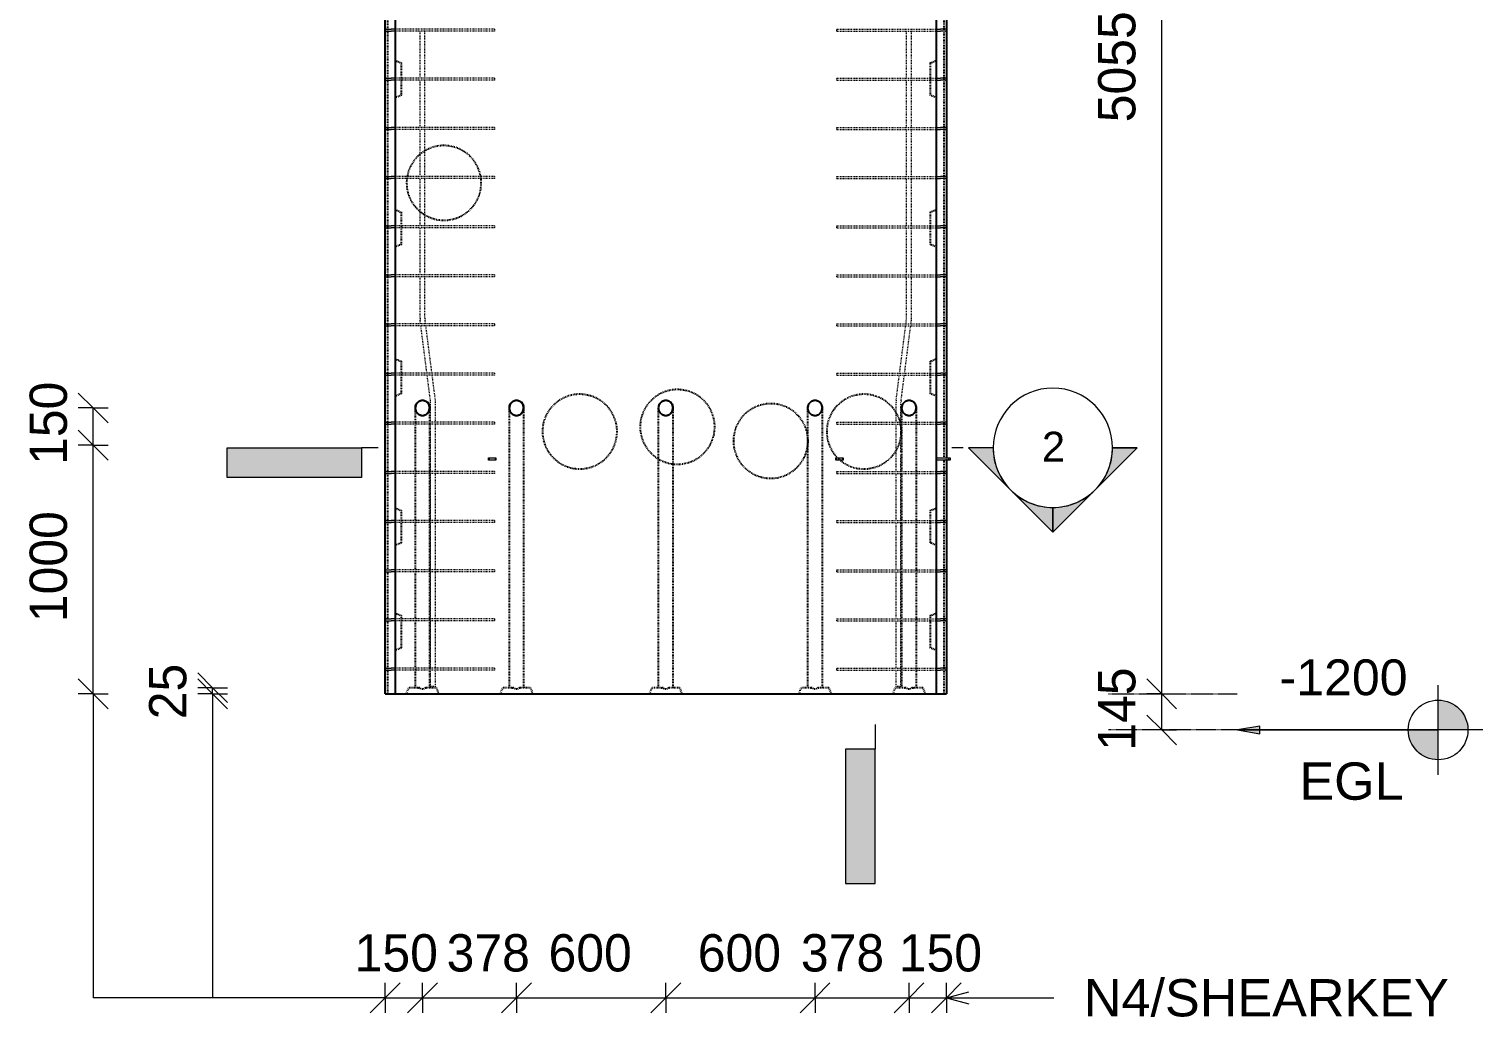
# Model space of a CAD drawing. Header units: millimetres. Extents: x 6587 to 23544, y -2694 to 13037.
# Drawn here: x 10907 to 16752, y -2694 to 1279 of the extents above; entities that cross this region are included whole.
import ezdxf

# ---------------------------------------------------------------- set-up
doc = ezdxf.new("R2010")
doc.units = ezdxf.units.MM
doc.linetypes.add('Dash', pattern=[6.36, 3.18, -3.18])
doc.linetypes.add('Overhead', pattern=[3.97, 2.38, -1.59])
for name, color, linetype, lineweight in [('A-ANNO-DIMS', 211, 'Continuous', 9), ('A-ANNO-DIMS-60', 211, 'Continuous', 9), ('A-DETL-MBND', 5, 'Continuous', 18), ('A-FLOR-OVHD', 1, 'Overhead', 18), ('A-GENM', 13, 'Continuous', 18), ('A-WALL', 113, 'Continuous', 25), ('A-WALL-HDLN', 110, 'Dash', 25), ('G-ANNO-DIMS', 111, 'Continuous', 9), ('G-ANNO-SYMB', 111, 'Continuous', 9), ('G-ANNO-TEXT', 231, 'Continuous', 9), ('S-RBAR', 171, 'Continuous', 18)]:
    doc.layers.add(name, color=color, linetype=linetype, lineweight=lineweight)
doc.styles.add('Arial', font='arial.ttf', dxfattribs={"height": 120})
doc.styles.add('Arial_1', font='arial.ttf', dxfattribs={"height": 150})
doc.styles.add('Arial_2', font='arial.ttf', dxfattribs={"height": 144})
doc.styles.add('Nirmala UI Semilight', font='NirmalaS.ttf', dxfattribs={"height": 150})
doc.dimstyles.new('Arrow_Filled_-_2_5_NI_UI', dxfattribs={"dimscale": 304.8, "dimtxt": 157.104592, "dimasz": 0.393701, "dimexe": 0.19685, "dimexo": 0.0625, "dimgap": 0.19685, "dimtad": 1, "dimdec": 4, "dimzin": 0, "dimdsep": 46, "dimtxsty": 'Nirmala UI Semilight', "dimblk1": 'OBLIQUE', "dimblk2": 'OBLIQUE', "dimsah": 1, "dimcen": 0.09, "dimazin": 0, "dimtfac": 1, "dimtdec": 4, "dimtix": 1, "dimtmove": 2, "dimatfit": 3, "dimfxl": 0.19685, "dimfxlon": 1, "dimtvp": 1, "dimtolj": 1, "dimtzin": 0, "dimarcsym": 2})
doc.dimstyles.new('Arrow_Filled_-_2_5_NI_UI_1', dxfattribs={"dimscale": 304.8, "dimtxt": 157.104592, "dimasz": 0.393701, "dimexe": 0.19685, "dimexo": 0.0625, "dimgap": 0.19685, "dimtad": 1, "dimdec": 4, "dimzin": 0, "dimdsep": 46, "dimtxsty": 'Nirmala UI Semilight', "dimblk1": 'OBLIQUE', "dimblk2": 'OBLIQUE', "dimsah": 1, "dimcen": 0.09, "dimazin": 0, "dimtfac": 1, "dimtdec": 4, "dimtix": 1, "dimtmove": 0, "dimatfit": 3, "dimfxl": 0.19685, "dimfxlon": 1, "dimtvp": 1, "dimtolj": 1, "dimtzin": 0, "dimarcsym": 2})

# ---------------------------------------------------------------- blocks, each defined once
blk = doc.blocks.new('RR spread anchor face based - RR-SA-2_5-200-1726821-Elevation Front')
at = {"layer": 'A-GENM'}
for p, q in [((14149.6, 6760), (14152.1, 6760)), ((14149.6, 6750), (14149.6, 6760)), ((14152.1, 6750), (14149.6, 6750)), ((14152.1, 6760), (14177.1, 6760)), ((14152.1, 6760), (14152.1, 6750)), ((14177.1, 6750), (14152.1, 6750)), ((14177.1, 6760), (14179.6, 6760)), ((14177.1, 6760), (14177.1, 6750)), ((14179.6, 6750), (14177.1, 6750)), ((14179.6, 6760), (14179.6, 6750))]:
    blk.add_line(p, q, dxfattribs=at)
blk = doc.blocks.new('RR spread anchor face based - RR-SA-3_0-200-1726827-Elevation Front')
at = {"layer": 'A-GENM'}
for p, q in [((14554.6, 6760), (14604.6, 6760)), ((14604.6, 6750), (14554.6, 6750)), ((14604.6, 6760), (14609.6, 6760)), ((14604.6, 6750), (14604.6, 6760)), ((14609.6, 6750), (14604.6, 6750)), ((14609.6, 6760), (14609.6, 6750))]:
    blk.add_line(p, q, dxfattribs=at)
blk = doc.blocks.new('Detail View - M_Section Tail - Filled Horizontal-14034-Elevation Front')
at = {"layer": 'G-ANNO-SYMB'}
blk.add_hatch(color=256, dxfattribs=at).paths.add_polyline_path([(12243.4, -525.2), (12243.4, -405.2), (11703.4, -405.2), (11703.4, -525.2)])
for p, q in [((11703.4, -525.2), (11703.4, -405.2)), ((11703.4, -405.2), (12243.4, -405.2)), ((12243.4, -405.2), (12243.4, -525.2)), ((12243.4, -525.2), (11703.4, -525.2))]:
    blk.add_line(p, q, dxfattribs=at)
blk = doc.blocks.new('Detail View - M_Section Head - Filled SHOP DWG-1002450-Elevation Front')
at = {"layer": 'G-ANNO-SYMB'}
h = blk.add_hatch(color=256, dxfattribs=at)
edge = h.paths.add_edge_path()
edge.add_line((14683.2, -405.2), (14782.6, -405.2))
edge.add_arc((15022.6, -405.2), 240, 180, 225)
edge.add_line((14852.9, -574.9), (14683.2, -405.2))
h = blk.add_hatch(color=256, dxfattribs=at)
edge = h.paths.add_edge_path()
edge.add_line((15362, -405.2), (15192.3, -574.9))
edge.add_arc((15022.6, -405.2), 240, 315, 360)
edge.add_line((15262.6, -405.2), (15362, -405.2))
h = blk.add_hatch(color=256, dxfattribs=at)
edge = h.paths.add_edge_path()
edge.add_line((15022.6, -744.6), (14852.9, -574.9))
edge.add_arc((15022.6, -405.2), 240, 225, 270)
edge.add_line((15022.6, -645.2), (15022.6, -744.6))
h = blk.add_hatch(color=256, dxfattribs=at)
edge = h.paths.add_edge_path()
edge.add_line((15022.6, -744.6), (15022.6, -645.2))
edge.add_arc((15022.6, -405.2), 240, 270, 315)
edge.add_line((15192.3, -574.9), (15022.6, -744.6))
for p, q in [((15022.6, -744.6), (14683.2, -405.2)), ((14782.6, -405.2), (14683.2, -405.2)), ((14683.2, -405.2), (14852.9, -574.9)), ((14782.6, -405.2), (14683.2, -405.2)), ((15022.6, -744.6), (15362, -405.2)), ((15192.3, -574.9), (15362, -405.2)), ((15262.6, -405.2), (15362, -405.2)), ((15362, -405.2), (15262.6, -405.2)), ((14852.9, -574.9), (15022.6, -744.6)), ((15022.6, -744.6), (15192.3, -574.9)), ((15022.6, -645.2), (15022.6, -744.6)), ((15022.6, -744.6), (15022.6, -645.2))]:
    blk.add_line(p, q, dxfattribs=at)
for start, end in [(360, 180), (180, 360), (180, 225), (315, 0), (225, 270), (270, 315)]:
    blk.add_arc((15022.6, -405.2), 240, start, end, dxfattribs=at)
blk = doc.blocks.new('DIMBLOCK1-Elevation Front')
at = {"layer": 'A-ANNO-DIMS-60'}
for p, q in [((12338.6, -2616.9), (12398.6, -2556.9)), ((12338.6, -2616.9), (12338.6, -2556.9)), ((12488.6, -2616.9), (12548.6, -2556.9)), ((12488.6, -2616.9), (12488.6, -2556.9)), ((12338.6, -2616.9), (12278.6, -2676.9)), ((12338.6, -2616.9), (12488.6, -2616.9)), ((12338.6, -2616.9), (12338.6, -2676.9)), ((12488.6, -2616.9), (12428.6, -2676.9)), ((12488.6, -2616.9), (12488.6, -2676.9))]:
    blk.add_line(p, q, dxfattribs=at)
at = {"layer": 'A-ANNO-DIMS-60', "color": 0, "insert": (12215.9, -2361.2), "char_height": 150, "width": 370.196, "attachment_point": 1, "line_spacing_factor": 1.142579, "style": 'Nirmala UI Semilight'}
blk.add_mtext('150', dxfattribs=at)
blk = doc.blocks.new('_Oblique')
at = {"color": 0, "linetype": 'ByBlock', "lineweight": -2}
blk.add_line((-0.5, -0.5), (0.5, 0.5), dxfattribs=at)
blk = doc.blocks.new('DIMBLOCK2-Elevation Front')
at = {"layer": 'A-ANNO-DIMS-60'}
for p, q in [((12488.6, -2616.9), (12548.6, -2556.9)), ((12488.6, -2616.9), (12488.6, -2556.9)), ((12866.6, -2616.9), (12926.6, -2556.9)), ((12866.6, -2616.9), (12866.6, -2556.9)), ((12488.6, -2616.9), (12428.6, -2676.9)), ((12488.6, -2616.9), (12866.6, -2616.9)), ((12488.6, -2616.9), (12488.6, -2676.9)), ((12866.6, -2616.9), (12806.6, -2676.9)), ((12866.6, -2616.9), (12866.6, -2676.9))]:
    blk.add_line(p, q, dxfattribs=at)
at = {"layer": 'A-ANNO-DIMS-60', "color": 0, "insert": (12585.5, -2361.2), "char_height": 150, "width": 404.473, "attachment_point": 1, "line_spacing_factor": 1.142579, "style": 'Nirmala UI Semilight'}
blk.add_mtext('378', dxfattribs=at)
blk = doc.blocks.new('DIMBLOCK3-Elevation Front')
at = {"layer": 'A-ANNO-DIMS-60'}
for p, q in [((12866.6, -2616.9), (12926.6, -2556.9)), ((12866.6, -2616.9), (12866.6, -2556.9)), ((13466.6, -2616.9), (13526.6, -2556.9)), ((13466.6, -2616.9), (13466.6, -2556.9)), ((12866.6, -2616.9), (12806.6, -2676.9)), ((12866.6, -2616.9), (13466.6, -2616.9)), ((12866.6, -2616.9), (12866.6, -2676.9)), ((13466.6, -2616.9), (13406.6, -2676.9)), ((13466.6, -2616.9), (13466.6, -2676.9))]:
    blk.add_line(p, q, dxfattribs=at)
at = {"layer": 'A-ANNO-DIMS-60', "color": 0, "insert": (12995.2, -2361.2), "char_height": 150, "width": 411.328, "attachment_point": 1, "line_spacing_factor": 1.142579, "style": 'Nirmala UI Semilight'}
blk.add_mtext('600', dxfattribs=at)
blk = doc.blocks.new('DIMBLOCK4-Elevation Front')
at = {"layer": 'A-ANNO-DIMS-60'}
for p, q in [((13466.6, -2616.9), (13526.6, -2556.9)), ((13466.6, -2616.9), (13466.6, -2556.9)), ((14066.6, -2616.9), (14126.6, -2556.9)), ((14066.6, -2616.9), (14066.6, -2556.9)), ((13466.6, -2616.9), (13406.6, -2676.9)), ((13466.6, -2616.9), (14066.6, -2616.9)), ((13466.6, -2616.9), (13466.6, -2676.9)), ((14066.6, -2616.9), (14006.6, -2676.9)), ((14066.6, -2616.9), (14066.6, -2676.9))]:
    blk.add_line(p, q, dxfattribs=at)
at = {"layer": 'A-ANNO-DIMS-60', "color": 0, "insert": (13595.2, -2361.2), "char_height": 150, "width": 411.328, "attachment_point": 1, "line_spacing_factor": 1.142579, "style": 'Nirmala UI Semilight'}
blk.add_mtext('600', dxfattribs=at)
blk = doc.blocks.new('DIMBLOCK5-Elevation Front')
at = {"layer": 'A-ANNO-DIMS-60'}
for p, q in [((14066.6, -2616.9), (14126.6, -2556.9)), ((14066.6, -2616.9), (14066.6, -2556.9)), ((14444.6, -2616.9), (14504.6, -2556.9)), ((14444.6, -2616.9), (14444.6, -2556.9)), ((14066.6, -2616.9), (14006.6, -2676.9)), ((14066.6, -2616.9), (14444.6, -2616.9)), ((14066.6, -2616.9), (14066.6, -2676.9)), ((14444.6, -2616.9), (14384.6, -2676.9)), ((14444.6, -2616.9), (14444.6, -2676.9))]:
    blk.add_line(p, q, dxfattribs=at)
at = {"layer": 'A-ANNO-DIMS-60', "color": 0, "insert": (14009.7, -2361.2), "char_height": 150, "width": 404.473, "attachment_point": 1, "line_spacing_factor": 1.142579, "style": 'Nirmala UI Semilight'}
blk.add_mtext('378', dxfattribs=at)
blk = doc.blocks.new('DIMBLOCK6-Elevation Front')
at = {"layer": 'A-ANNO-DIMS-60'}
for p, q in [((14444.6, -2616.9), (14504.6, -2556.9)), ((14444.6, -2616.9), (14444.6, -2556.9)), ((14594.6, -2616.9), (14654.6, -2556.9)), ((14594.6, -2616.9), (14594.6, -2556.9)), ((14444.6, -2616.9), (14384.6, -2676.9)), ((14444.6, -2616.9), (14594.6, -2616.9)), ((14444.6, -2616.9), (14444.6, -2676.9)), ((14594.6, -2616.9), (14534.6, -2676.9)), ((14594.6, -2616.9), (14594.6, -2676.9))]:
    blk.add_line(p, q, dxfattribs=at)
at = {"layer": 'A-ANNO-DIMS-60', "color": 0, "insert": (14403.3, -2361.2), "char_height": 150, "width": 370.196, "attachment_point": 1, "line_spacing_factor": 1.142579, "style": 'Nirmala UI Semilight'}
blk.add_mtext('150', dxfattribs=at)
blk = doc.blocks.new('DIMBLOCK7-Elevation Front')
at = {"layer": 'A-ANNO-DIMS-60'}
for p, q in [((11164.9, -395), (11104.9, -335)), ((11164.9, -395), (11104.9, -395)), ((11164.9, -1395), (11164.9, -395)), ((11164.9, -395), (11224.9, -455)), ((11164.9, -395), (11224.9, -395)), ((11164.9, -1395), (11104.9, -1335)), ((11164.9, -1395), (11104.9, -1395)), ((11164.9, -1395), (11224.9, -1455)), ((11164.9, -1395), (11224.9, -1395))]:
    blk.add_line(p, q, dxfattribs=at)
at = {"layer": 'A-ANNO-DIMS-60', "color": 0, "insert": (10909.2, -1106.4), "char_height": 150, "width": 507.305, "attachment_point": 1, "rotation": 90, "line_spacing_factor": 1.142579, "style": 'Nirmala UI Semilight'}
blk.add_mtext('1000', dxfattribs=at)
blk = doc.blocks.new('DIMBLOCK8-Elevation Front')
at = {"layer": 'A-ANNO-DIMS-60'}
for p, q in [((11164.9, -245), (11104.9, -185)), ((11164.9, -245), (11104.9, -245)), ((11164.9, -395), (11164.9, -245)), ((11164.9, -245), (11224.9, -305)), ((11164.9, -245), (11224.9, -245)), ((11164.9, -395), (11104.9, -335)), ((11164.9, -395), (11104.9, -395)), ((11164.9, -395), (11224.9, -455)), ((11164.9, -395), (11224.9, -395))]:
    blk.add_line(p, q, dxfattribs=at)
at = {"layer": 'A-ANNO-DIMS-60', "color": 0, "insert": (10909.2, -474.2), "char_height": 150, "width": 370.196, "attachment_point": 1, "rotation": 90, "line_spacing_factor": 1.142579, "style": 'Nirmala UI Semilight'}
blk.add_mtext('150', dxfattribs=at)
blk = doc.blocks.new('DIMBLOCK9-Elevation Front')
at = {"layer": 'A-ANNO-DIMS-60'}
for p, q in [((11644.9, -1370), (11584.9, -1310)), ((11644.9, -1395), (11584.9, -1335)), ((11644.9, -1370), (11584.9, -1370)), ((11644.9, -1395), (11584.9, -1395)), ((11644.9, -1395), (11644.9, -1370)), ((11644.9, -1370), (11704.9, -1430)), ((11644.9, -1370), (11704.9, -1370)), ((11644.9, -1395), (11704.9, -1455)), ((11644.9, -1395), (11704.9, -1395))]:
    blk.add_line(p, q, dxfattribs=at)
at = {"layer": 'A-ANNO-DIMS-60', "color": 0, "insert": (11389.2, -1496.8), "char_height": 150, "width": 274.219, "attachment_point": 1, "rotation": 90, "line_spacing_factor": 1.142579, "style": 'Nirmala UI Semilight'}
blk.add_mtext('25', dxfattribs=at)
blk = doc.blocks.new('DIMBLOCK83-Elevation Front')
at = {"layer": 'A-ANNO-DIMS-60'}
for p, q in [((15460.2, -1395), (15400.2, -1335)), ((15460.2, -1395), (15400.2, -1395)), ((15460.2, -1540), (15460.2, -1395)), ((15460.2, -1395), (15520.2, -1455)), ((15460.2, -1395), (15520.2, -1395)), ((15460.2, -1540), (15400.2, -1480)), ((15460.2, -1540), (15400.2, -1540)), ((15460.2, -1540), (15520.2, -1600)), ((15460.2, -1540), (15520.2, -1540))]:
    blk.add_line(p, q, dxfattribs=at)
at = {"layer": 'A-ANNO-DIMS-60', "color": 0, "insert": (15204.5, -1623.2), "char_height": 150, "width": 373.623, "attachment_point": 1, "rotation": 90, "line_spacing_factor": 1.142579, "style": 'Nirmala UI Semilight'}
blk.add_mtext('145', dxfattribs=at)
blk = doc.blocks.new('DIMBLOCK84-Elevation Front')
at = {"layer": 'A-ANNO-DIMS-60'}
for p, q in [((15460.2, 3660), (15400.2, 3720)), ((15460.2, 3660), (15400.2, 3660)), ((15460.2, -1395), (15460.2, 3660)), ((15460.2, 3660), (15520.2, 3600)), ((15460.2, 3660), (15520.2, 3660)), ((15460.2, -1395), (15400.2, -1335)), ((15460.2, -1395), (15400.2, -1395)), ((15460.2, -1395), (15520.2, -1455)), ((15460.2, -1395), (15520.2, -1395))]:
    blk.add_line(p, q, dxfattribs=at)
at = {"layer": 'A-ANNO-DIMS-60', "color": 0, "insert": (15204.5, 904), "char_height": 150, "width": 548.438, "attachment_point": 1, "rotation": 90, "line_spacing_factor": 1.142579, "style": 'Nirmala UI Semilight'}
blk.add_mtext('5055', dxfattribs=at)
blk = doc.blocks.new('Spot Elevations - M_Spot Elevation - Target Filled-10609-Elevation Front')
at = {"layer": 'G-ANNO-DIMS'}
h = blk.add_hatch(color=256, dxfattribs=at)
edge = h.paths.add_edge_path()
edge.add_line((16562, 7660), (16682, 7660))
edge.add_arc((16562, 7660), 120, 0, 90)
edge.add_line((16562, 7780), (16562, 7660))
h = blk.add_hatch(color=256, dxfattribs=at)
edge = h.paths.add_edge_path()
edge.add_line((16562, 7660), (16442, 7660))
edge.add_arc((16562, 7660), 120, 180, 270)
edge.add_line((16562, 7540), (16562, 7660))
for p, q in [((16562, 7480), (16562, 7840)), ((16742, 7660), (15722, 7660))]:
    blk.add_line(p, q, dxfattribs=at)
blk.add_circle((16562, 7660), 120, dxfattribs=at)

msp = doc.modelspace()

# ---------------------------------------------------------------- hatches: boundary and pattern name
at = {"layer": 'G-ANNO-DIMS'}
msp.add_hatch(color=256, dxfattribs=at).paths.add_polyline_path([(15764.56541, -1540), (15854.56541, -1555.86943), (15854.56541, -1524.13057)])

# ---------------------------------------------------------------- linework, layer by layer
at = {"layer": 'A-DETL-MBND'}
for p, q in [((11164.92489, -1395), (11164.92489, -2616.88733)), ((11644.92489, -1395), (11644.92489, -2616.88733)), ((12338.56541, -2616.88733), (11164.92489, -2616.88733))]:
    msp.add_line(p, q, dxfattribs=at)
at = {"layer": 'A-FLOR-OVHD'}
for p, q in [((15244.56541, -1395), (15764.56541, -1395)), ((15764.56541, -1540), (15244.56541, -1540))]:
    msp.add_line(p, q, dxfattribs=at)
at = {"layer": 'A-WALL'}
for p, q in [((12378.56745, 7060), (12378.56745, -1395)), ((14554.56541, -1395), (14554.56541, 7060)), ((12338.56541, 1275.04674), (12338.56541, 1471.95326)), ((14594.56541, 1471.95326), (14594.56541, 1275.04674)), ((12338.56541, 1077.38007), (12338.56541, 1274.28659)), ((14594.56541, 1274.28659), (14594.56541, 1077.38007)), ((12338.56541, 879.71341), (12338.56541, 1076.61993)), ((14594.56541, 1076.61993), (14594.56541, 879.71341)), ((12338.56541, 682.04674), (12338.56541, 878.95326)), ((14594.56541, 878.95326), (14594.56541, 682.04674)), ((12338.56541, 484.38007), (12338.56541, 681.28659)), ((14594.56541, 681.28659), (14594.56541, 484.38007)), ((12338.56541, 286.71341), (12338.56541, 483.61993)), ((14594.56541, 483.61993), (14594.56541, 286.71341)), ((12338.56541, 89.04674), (12338.56541, 285.95326)), ((14594.56541, 285.95326), (14594.56541, 89.04674)), ((12338.56541, -108.61993), (12338.56541, 88.28659)), ((14594.56541, 88.28659), (14594.56541, -108.61993)), ((12338.56541, -306.28659), (12338.56541, -109.38007)), ((14594.56541, -109.38007), (14594.56541, -306.28659)), ((12338.56541, -503.95326), (12338.56541, -307.04674)), ((14594.56541, -307.04674), (14594.56541, -445)), ((14594.56541, -455), (14594.56541, -503.95326)), ((12338.56541, -701.61993), (12338.56541, -504.71341)), ((14594.56541, -504.71341), (14594.56541, -701.61993)), ((12338.56541, -899.28659), (12338.56541, -702.38007)), ((14594.56541, -702.38007), (14594.56541, -899.28659)), ((12338.56541, -1096.95326), (12338.56541, -900.04674)), ((14594.56541, -900.04674), (14594.56541, -1096.95326)), ((12338.56541, -1294.61993), (12338.56541, -1097.71341)), ((14594.56541, -1097.71341), (14594.56541, -1294.61993)), ((12338.56541, -1395), (12338.56541, -1295.38007)), ((14594.56541, -1295.38007), (14594.56541, -1395)), ((12338.56541, -1395), (14594.56541, -1395))]:
    msp.add_line(p, q, dxfattribs=at)
at = {"layer": 'A-WALL', "flags": 128}
for points in [[(12488.56541, -215), (12473.53091, -219.03919), (12462.54488, -230.06909), (12458.63984, -244.72076)], [(12518.49039, -244.72076), (12514.52622, -229.96549), (12503.49632, -218.97947), (12488.56541, -215)], [(12866.56541, -215), (12851.53091, -219.03919), (12840.54488, -230.06909), (12836.63984, -244.72076)], [(12896.49039, -244.72076), (12892.52622, -229.96549), (12881.49632, -218.97947), (12866.56541, -215)], [(13466.56541, -215), (13451.53091, -219.03919), (13440.54488, -230.06909), (13436.63984, -244.72076)], [(13496.49039, -244.72076), (13492.52622, -229.96549), (13481.49632, -218.97947), (13466.56541, -215)], [(14066.56541, -215), (14051.53091, -219.03919), (14040.54488, -230.06909), (14036.63984, -244.72076)], [(14096.49039, -244.72076), (14092.52622, -229.96549), (14081.49632, -218.97947), (14066.56541, -215)], [(14444.56541, -215), (14429.53091, -219.03919), (14418.54488, -230.06909), (14414.63984, -244.72076)], [(14474.49039, -244.72076), (14470.52622, -229.96549), (14459.49632, -218.97947), (14444.56541, -215)], [(12458.56541, -245), (12462.6046, -260.03451), (12473.6345, -271.02053), (12488.56541, -275)], [(12488.56541, -275), (12503.59992, -270.96081), (12514.58594, -259.93091), (12518.56541, -245)], [(12518.56541, -250.72272), (12518.56541, -245.13838), (12518.56541, -245)], [(12836.56541, -245), (12840.6046, -260.03451), (12851.6345, -271.02053), (12866.56541, -275)], [(12866.56541, -275), (12881.59992, -270.96081), (12892.58594, -259.93091), (12896.56541, -245)], [(12896.56541, -250.72272), (12896.56541, -245.13838), (12896.56541, -245)], [(13436.56541, -245), (13440.6046, -260.03451), (13451.6345, -271.02053), (13466.56541, -275)], [(13466.56541, -275), (13481.59992, -270.96081), (13492.58594, -259.93091), (13496.56541, -245)], [(13496.56541, -250.72272), (13496.56541, -245.13838), (13496.56541, -245)], [(14036.56541, -245), (14040.6046, -260.03451), (14051.6345, -271.02053), (14066.56541, -275)], [(14066.56541, -275), (14081.59992, -270.96081), (14092.58594, -259.93091), (14096.56541, -245)], [(14096.56541, -250.72272), (14096.56541, -245.13838), (14096.56541, -245)], [(14414.56541, -245), (14418.6046, -260.03451), (14429.6345, -271.02053), (14444.56541, -275)], [(14444.56541, -275), (14459.59992, -270.96081), (14470.58594, -259.93091), (14474.56541, -245)], [(14474.56541, -250.72272), (14474.56541, -245.13838), (14474.56541, -245)]]:
    msp.add_lwpolyline(points, dxfattribs=at)
at = {"layer": 'A-WALL'}
for centre, start, end in [((12488.56541, -245), 150.672761799, 180), ((12488.56541, -245), 120.830302292, 149.6053058), ((12488.56541, -245), 90.722526869, 119.422296015), ((12488.56541, -245), 61.018693369, 89.266390088), ((12488.56541, -245), 30.831051555, 59.604533504), ((12488.56541, -245), 0, 29.770568289), ((12866.56541, -245), 150.672761799, 180), ((12866.56541, -245), 120.830302292, 149.6053058), ((12866.56541, -245), 90.722526869, 119.422296015), ((12866.56541, -245), 61.018693369, 89.266390088), ((12866.56541, -245), 30.831051555, 59.604533504), ((12866.56541, -245), 0, 29.770568289), ((13466.56541, -245), 150.672761799, 180), ((13466.56541, -245), 120.830302292, 149.6053058), ((13466.56541, -245), 90.722526869, 119.422296015), ((13466.56541, -245), 61.01869337, 89.266390088), ((13466.56541, -245), 30.831051555, 59.604533504), ((13466.56541, -245), 0, 29.770568289), ((14066.56541, -245), 150.672761799, 180), ((14066.56541, -245), 120.830302292, 149.6053058), ((14066.56541, -245), 90.722526869, 119.422296015), ((14066.56541, -245), 61.018693369, 89.266390088), ((14066.56541, -245), 30.831051555, 59.604533504), ((14066.56541, -245), 0, 29.770568289), ((14444.56541, -245), 150.672761799, 180), ((14444.56541, -245), 120.830302292, 149.6053058), ((14444.56541, -245), 90.722526869, 119.422296015), ((14444.56541, -245), 61.01869337, 89.266390088), ((14444.56541, -245), 30.831051555, 59.604533504), ((14444.56541, -245), 360, 29.770568289), ((12488.56541, -245), 180.424576977, 209.723268148), ((12488.56541, -245), 210.813006666, 239.623133132), ((12488.56541, -245), 241.017138137, 269.267977032), ((12488.56541, -245), 270.720937458, 299.423901548), ((12488.56541, -245), 300.812029346, 329.624140497), ((12488.56541, -245), 330.718983354, 359.57221129), ((12866.56541, -245), 180.424576977, 209.723268148), ((12866.56541, -245), 210.813006666, 239.623133132), ((12866.56541, -245), 241.017138137, 269.267977032), ((12866.56541, -245), 270.720937458, 299.423901548), ((12866.56541, -245), 300.812029346, 329.624140497), ((12866.56541, -245), 330.718983354, 359.57221129), ((13466.56541, -245), 180.424576977, 209.723268148), ((13466.56541, -245), 210.813006666, 239.623133132), ((13466.56541, -245), 241.017138137, 269.267977032), ((13466.56541, -245), 270.720937458, 299.423901548), ((13466.56541, -245), 300.812029346, 329.624140497), ((13466.56541, -245), 330.718983354, 359.57221129), ((14066.56541, -245), 180.424576977, 209.723268148), ((14066.56541, -245), 210.813006666, 239.623133132), ((14066.56541, -245), 241.017138137, 269.267977032), ((14066.56541, -245), 270.720937458, 299.423901548), ((14066.56541, -245), 300.812029346, 329.624140497), ((14066.56541, -245), 330.718983354, 359.57221129), ((14444.56541, -245), 180.424576977, 209.723268148), ((14444.56541, -245), 210.813006666, 239.623133132), ((14444.56541, -245), 241.017138137, 269.267977032), ((14444.56541, -245), 270.720937458, 299.423901548), ((14444.56541, -245), 300.812029346, 329.624140497), ((14444.56541, -245), 330.718983354, 359.57221129)]:
    msp.add_arc(centre, 30, start, end, dxfattribs=at)
at = {"layer": 'A-WALL-HDLN'}
for p, q in [((12348.56799, -1395), (12348.56799, 3650.4499)), ((14584.6221, 3650.4499), (14584.6221, -1395)), ((12378.56541, 1152.50781), (12403.56541, 1142.50781)), ((12403.56541, 1012.50781), (12403.56541, 1142.50781)), ((14529.56541, 1142.50781), (14554.56541, 1152.50781)), ((14529.56541, 1142.50781), (14529.56541, 1012.50781)), ((12403.56541, 1012.50781), (12378.56541, 1002.50781)), ((14554.56541, 1002.50781), (14529.56541, 1012.50781)), ((12378.56541, 552.50781), (12403.56541, 542.50781)), ((12403.56541, 412.50781), (12403.56541, 542.50781)), ((14529.56541, 542.50781), (14554.56541, 552.50781)), ((14529.56541, 542.50781), (14529.56541, 412.50781)), ((12403.56541, 412.50781), (12378.56541, 402.50781)), ((14554.56541, 402.50781), (14529.56541, 412.50781)), ((12378.56541, -47.49219), (12403.56541, -57.49219)), ((12403.56541, -187.49219), (12403.56541, -57.49219)), ((14529.56541, -57.49219), (14554.56541, -47.49219)), ((14529.56541, -57.49219), (14529.56541, -187.49219)), ((12403.56541, -187.49219), (12378.56541, -197.49219)), ((14554.56541, -197.49219), (14529.56541, -187.49219)), ((12458.56541, -335), (12458.56541, -1370)), ((12518.56541, -1370), (12518.56541, -335)), ((12836.56541, -335), (12836.56541, -1370)), ((12896.56541, -1370), (12896.56541, -335)), ((13436.56541, -335), (13436.56541, -1370)), ((13496.56541, -1370), (13496.56541, -335)), ((14036.56541, -335), (14036.56541, -1370)), ((14096.56541, -1370), (14096.56541, -335)), ((14414.56541, -335), (14414.56541, -1370)), ((14474.56541, -1370), (14474.56541, -335)), ((14594.56541, -445.04961), (14594.56541, -454.95039)), ((12378.56541, -647.49219), (12403.56541, -657.49219)), ((12403.56541, -787.49219), (12403.56541, -657.49219)), ((14529.56541, -657.49219), (14554.56541, -647.49219)), ((14529.56541, -657.49219), (14529.56541, -787.49219)), ((12403.56541, -787.49219), (12378.56541, -797.49219)), ((14554.56541, -797.49219), (14529.56541, -787.49219)), ((12378.56541, -1070), (12403.56541, -1080)), ((12403.56541, -1210), (12403.56541, -1080)), ((14529.56541, -1080), (14554.56541, -1070)), ((14529.56541, -1080), (14529.56541, -1210)), ((12403.56541, -1210), (12378.56541, -1220)), ((14554.56541, -1220), (14529.56541, -1210)), ((12423.56541, -1395), (12433.56541, -1370)), ((12476.57583, -1370), (12433.56541, -1370)), ((12469.96313, -1370), (12476.57583, -1370)), ((12500.55499, -1370), (12507.1677, -1370)), ((12543.56541, -1370), (12500.55499, -1370)), ((12543.56541, -1370), (12553.56541, -1395)), ((12801.56541, -1395), (12811.56541, -1370)), ((12854.57583, -1370), (12811.56541, -1370)), ((12847.96313, -1370), (12854.57583, -1370)), ((12878.55499, -1370), (12885.1677, -1370)), ((12921.56541, -1370), (12878.55499, -1370)), ((12921.56541, -1370), (12931.56541, -1395)), ((13401.56541, -1395), (13411.56541, -1370)), ((13454.57583, -1370), (13411.56541, -1370)), ((13447.96313, -1370), (13454.57583, -1370)), ((13478.55499, -1370), (13485.1677, -1370)), ((13521.56541, -1370), (13478.55499, -1370)), ((13521.56541, -1370), (13531.56541, -1395)), ((14001.56541, -1395), (14011.56541, -1370)), ((14054.57583, -1370), (14011.56541, -1370)), ((14047.96313, -1370), (14054.57583, -1370)), ((14078.55499, -1370), (14085.1677, -1370)), ((14121.56541, -1370), (14078.55499, -1370)), ((14121.56541, -1370), (14131.56541, -1395)), ((14379.56541, -1395), (14389.56541, -1370)), ((14432.57583, -1370), (14389.56541, -1370)), ((14425.96313, -1370), (14432.57583, -1370)), ((14456.55499, -1370), (14463.1677, -1370)), ((14499.56541, -1370), (14456.55499, -1370)), ((14499.56541, -1370), (14509.56541, -1395))]:
    msp.add_line(p, q, dxfattribs=at)
at = {"layer": 'A-WALL-HDLN', "flags": 128}
for points in [[(12458.56541, -245.38007), (12458.56541, -249.10169), (12458.56541, -261.03291), (12458.56541, -279.70613), (12458.56541, -303.41931), (12458.56541, -330.01104), (12458.56541, -335)], [(12518.56541, -335), (12518.56541, -308.13961), (12518.56541, -283.7275), (12518.56541, -263.98882), (12518.56541, -250.72272)], [(12836.56541, -245.38007), (12836.56541, -249.10169), (12836.56541, -261.03291), (12836.56541, -279.70613), (12836.56541, -303.41931), (12836.56541, -330.01104), (12836.56541, -335)], [(12896.56541, -335), (12896.56541, -308.13961), (12896.56541, -283.7275), (12896.56541, -263.98882), (12896.56541, -250.72272)], [(13436.56541, -245.38007), (13436.56541, -249.10169), (13436.56541, -261.03291), (13436.56541, -279.70613), (13436.56541, -303.41931), (13436.56541, -330.01104), (13436.56541, -335)], [(13496.56541, -335), (13496.56541, -308.13961), (13496.56541, -283.7275), (13496.56541, -263.98882), (13496.56541, -250.72272)], [(14036.56541, -245.38007), (14036.56541, -249.10169), (14036.56541, -261.03291), (14036.56541, -279.70613), (14036.56541, -303.41931), (14036.56541, -330.01104), (14036.56541, -335)], [(14096.56541, -335), (14096.56541, -308.13961), (14096.56541, -283.7275), (14096.56541, -263.98882), (14096.56541, -250.72272)], [(14414.56541, -245.38007), (14414.56541, -249.10169), (14414.56541, -261.03291), (14414.56541, -279.70613), (14414.56541, -303.41931), (14414.56541, -330.01104), (14414.56541, -335)], [(14474.56541, -335), (14474.56541, -308.13961), (14474.56541, -283.7275), (14474.56541, -263.98882), (14474.56541, -250.72272)], [(12488.56541, -1376.25), (12485.4873, -1375.85417), (12482.44169, -1374.67088), (12479.46071, -1372.71259), (12476.57583, -1370)], [(12500.55499, -1370), (12497.67011, -1372.71259), (12494.68914, -1374.67088), (12491.64352, -1375.85417), (12488.56541, -1376.25)], [(12866.56541, -1376.25), (12863.4873, -1375.85417), (12860.44169, -1374.67088), (12857.46071, -1372.71259), (12854.57583, -1370)], [(12878.55499, -1370), (12875.67011, -1372.71259), (12872.68914, -1374.67088), (12869.64352, -1375.85417), (12866.56541, -1376.25)], [(13466.56541, -1376.25), (13463.4873, -1375.85417), (13460.44169, -1374.67088), (13457.46071, -1372.71259), (13454.57583, -1370)], [(13478.55499, -1370), (13475.67011, -1372.71259), (13472.68914, -1374.67088), (13469.64352, -1375.85417), (13466.56541, -1376.25)], [(14066.56541, -1376.25), (14063.4873, -1375.85417), (14060.44169, -1374.67088), (14057.46071, -1372.71259), (14054.57583, -1370)], [(14078.55499, -1370), (14075.67011, -1372.71259), (14072.68914, -1374.67088), (14069.64352, -1375.85417), (14066.56541, -1376.25)], [(14444.56541, -1376.25), (14441.4873, -1375.85417), (14438.44169, -1374.67088), (14435.46071, -1372.71259), (14432.57583, -1370)], [(14456.55499, -1370), (14453.67011, -1372.71259), (14450.68914, -1374.67088), (14447.64352, -1375.85417), (14444.56541, -1376.25)]]:
    msp.add_lwpolyline(points, dxfattribs=at)
at = {"layer": 'A-WALL-HDLN'}
for centre, start, end in [((12574.80246, 660), 0, 180), ((12574.80246, 660), 180, 0), ((13513.49941, -321.10124), 0, 180), ((13120.78182, -340), 0, 180), ((13888.49941, -377.79751), 5.821432027, 180), ((14263.49941, -340), 4.123515346, 180), ((13120.78182, -340), 180, 0), ((13513.49941, -321.10124), 180, 0), ((14263.49941, -340), 180, 355.876484654), ((14263.49941, -340), 0, 3.832330736), ((14263.49941, -340), 356.167669264, 0), ((13888.49941, -377.79751), 180, 354.178567973), ((13888.49941, -377.79751), 0, 5.530247417), ((13888.49941, -377.79751), 354.469752583, 0)]:
    msp.add_arc(centre, 150, start, end, dxfattribs=at)
at = {"layer": 'G-ANNO-DIMS'}
for p, q in [((15854.56541, -1524.13057), (15764.56541, -1540)), ((15764.56541, -1540), (15854.56541, -1555.86943)), ((15764.56541, -1540), (16260.92922, -1540)), ((15854.56541, -1555.86943), (15854.56541, -1524.13057)), ((16260.92922, -1540), (16571.5717, -1540))]:
    msp.add_line(p, q, dxfattribs=at)
at = {"layer": 'G-ANNO-SYMB'}
for p, q in [((12310.58678, -405.18348), (12243.38575, -405.18348)), ((14662.6355, -405.18348), (14616.18947, -405.18348)), ((14308.96141, -1517.97764), (14308.96141, -1617.06611))]:
    msp.add_line(p, q, dxfattribs=at)
at = {"layer": 'G-ANNO-TEXT', "color": 7}
for q in [(14684.63287, -2592.74248), (14684.63287, -2640.97333), (15027.25974, -2616.8579)]:
    msp.add_line((14594.63287, -2616.8579), q, dxfattribs=at)
at = {"layer": 'S-RBAR'}
for p, q in [((12342.56541, 1278.66667), (12362.56541, 1278.66667)), ((12342.56541, 1270.66667), (12362.56541, 1270.66667)), ((12378.56745, 1278.66667), (12362.56541, 1278.66667)), ((12378.56745, 1270.66667), (12362.56541, 1270.66667)), ((14554.56541, 1278.66667), (14570.56541, 1278.66667)), ((14554.56541, 1270.66667), (14570.56541, 1270.66667)), ((14590.56541, 1278.66667), (14570.56541, 1278.66667)), ((14590.56541, 1270.66667), (14570.56541, 1270.66667)), ((12342.56541, 1081), (12362.56541, 1081)), ((12342.56541, 1073), (12362.56541, 1073)), ((12378.56745, 1081), (12362.56541, 1081)), ((12378.56745, 1073), (12362.56541, 1073)), ((14554.56541, 1081), (14570.56541, 1081)), ((14554.56541, 1073), (14570.56541, 1073)), ((14590.56541, 1081), (14570.56541, 1081)), ((14590.56541, 1073), (14570.56541, 1073)), ((12342.56541, 883.33333), (12362.56541, 883.33333)), ((12378.56745, 883.33333), (12362.56541, 883.33333)), ((14554.56541, 883.33333), (14570.56541, 883.33333)), ((14590.56541, 883.33333), (14570.56541, 883.33333)), ((12342.56541, 875.33333), (12362.56541, 875.33333)), ((12378.56745, 875.33333), (12362.56541, 875.33333)), ((14554.56541, 875.33333), (14570.56541, 875.33333)), ((14590.56541, 875.33333), (14570.56541, 875.33333)), ((12342.56541, 685.66667), (12362.56541, 685.66667)), ((12342.56541, 677.66667), (12362.56541, 677.66667)), ((12378.56745, 685.66667), (12362.56541, 685.66667)), ((12378.56745, 677.66667), (12362.56541, 677.66667)), ((14554.56541, 685.66667), (14570.56541, 685.66667)), ((14554.56541, 677.66667), (14570.56541, 677.66667)), ((14590.56541, 685.66667), (14570.56541, 685.66667)), ((14590.56541, 677.66667), (14570.56541, 677.66667)), ((12342.56541, 488), (12362.56541, 488)), ((12342.56541, 480), (12362.56541, 480)), ((12378.56745, 488), (12362.56541, 488)), ((12378.56745, 480), (12362.56541, 480)), ((14554.56541, 488), (14570.56541, 488)), ((14554.56541, 480), (14570.56541, 480)), ((14590.56541, 488), (14570.56541, 488)), ((14590.56541, 480), (14570.56541, 480)), ((12342.56541, 290.33333), (12362.56541, 290.33333)), ((12342.56541, 282.33333), (12362.56541, 282.33333)), ((12378.56745, 290.33333), (12362.56541, 290.33333)), ((12378.56745, 282.33333), (12362.56541, 282.33333)), ((14554.56541, 290.33333), (14570.56541, 290.33333)), ((14554.56541, 282.33333), (14570.56541, 282.33333)), ((14590.56541, 290.33333), (14570.56541, 290.33333)), ((14590.56541, 282.33333), (14570.56541, 282.33333)), ((12342.56541, 92.66667), (12362.56541, 92.66667)), ((12342.56541, 84.66667), (12362.56541, 84.66667)), ((12378.56745, 92.66667), (12362.56541, 92.66667)), ((12378.56745, 84.66667), (12362.56541, 84.66667)), ((14554.56541, 92.66667), (14570.56541, 92.66667)), ((14554.56541, 84.66667), (14570.56541, 84.66667)), ((14590.56541, 92.66667), (14570.56541, 92.66667)), ((14590.56541, 84.66667), (14570.56541, 84.66667)), ((12342.56541, -105), (12362.56541, -105)), ((12342.56541, -113), (12362.56541, -113)), ((12378.56745, -105), (12362.56541, -105)), ((12378.56745, -113), (12362.56541, -113)), ((14554.56541, -105), (14570.56541, -105)), ((14554.56541, -113), (14570.56541, -113)), ((14590.56541, -105), (14570.56541, -105)), ((14590.56541, -113), (14570.56541, -113)), ((12342.56541, -302.66667), (12362.56541, -302.66667)), ((12342.56541, -310.66667), (12362.56541, -310.66667)), ((12378.56745, -302.66667), (12362.56541, -302.66667)), ((12378.56745, -310.66667), (12362.56541, -310.66667)), ((14554.56541, -302.66667), (14570.56541, -302.66667)), ((14554.56541, -310.66667), (14570.56541, -310.66667)), ((14590.56541, -302.66667), (14570.56541, -302.66667)), ((14590.56541, -310.66667), (14570.56541, -310.66667)), ((12342.56541, -500.33333), (12362.56541, -500.33333)), ((12342.56541, -508.33333), (12362.56541, -508.33333)), ((12378.56745, -500.33333), (12362.56541, -500.33333)), ((12378.56745, -508.33333), (12362.56541, -508.33333)), ((14554.56541, -500.33333), (14570.56541, -500.33333)), ((14554.56541, -508.33333), (14570.56541, -508.33333)), ((14590.56541, -500.33333), (14570.56541, -500.33333)), ((14590.56541, -508.33333), (14570.56541, -508.33333)), ((12342.56541, -698), (12362.56541, -698)), ((12378.56745, -698), (12362.56541, -698)), ((14554.56541, -698), (14570.56541, -698)), ((14590.56541, -698), (14570.56541, -698)), ((12342.56541, -706), (12362.56541, -706)), ((12378.56745, -706), (12362.56541, -706)), ((14554.56541, -706), (14570.56541, -706)), ((14590.56541, -706), (14570.56541, -706)), ((12342.56541, -895.66667), (12362.56541, -895.66667)), ((12342.56541, -903.66667), (12362.56541, -903.66667)), ((12378.56745, -895.66667), (12362.56541, -895.66667)), ((12378.56745, -903.66667), (12362.56541, -903.66667)), ((14554.56541, -895.66667), (14570.56541, -895.66667)), ((14554.56541, -903.66667), (14570.56541, -903.66667)), ((14590.56541, -895.66667), (14570.56541, -895.66667)), ((14590.56541, -903.66667), (14570.56541, -903.66667)), ((12342.56541, -1093.33333), (12362.56541, -1093.33333)), ((12342.56541, -1101.33333), (12362.56541, -1101.33333)), ((12378.56745, -1093.33333), (12362.56541, -1093.33333)), ((12378.56745, -1101.33333), (12362.56541, -1101.33333)), ((14554.56541, -1093.33333), (14570.56541, -1093.33333)), ((14554.56541, -1101.33333), (14570.56541, -1101.33333)), ((14590.56541, -1093.33333), (14570.56541, -1093.33333)), ((14590.56541, -1101.33333), (14570.56541, -1101.33333)), ((12342.56541, -1291), (12362.56541, -1291)), ((12342.56541, -1299), (12362.56541, -1299)), ((12378.56745, -1291), (12362.56541, -1291)), ((12378.56745, -1299), (12362.56541, -1299)), ((14554.56541, -1291), (14570.56541, -1291)), ((14554.56541, -1299), (14570.56541, -1299)), ((14590.56541, -1291), (14570.56541, -1291)), ((14590.56541, -1299), (14570.56541, -1299))]:
    msp.add_line(p, q, dxfattribs=at)
at = {"layer": 'S-RBAR', "linetype": 'Dash'}
for p, q in [((12778.56745, 1278.66667), (12378.61706, 1278.66667)), ((12778.56745, 1270.66667), (12378.61706, 1270.66667)), ((12478.56541, 1081), (12478.56541, 1270.66667)), ((12498.56541, 1081), (12498.56541, 1270.66667)), ((12778.56745, 1278.66667), (12778.56745, 1270.66667)), ((14154.56541, 1278.66667), (14554.5158, 1278.66667)), ((14154.56541, 1270.66667), (14154.56541, 1278.66667)), ((14154.56541, 1270.66667), (14554.5158, 1270.66667)), ((14434.56541, 1081), (14434.56541, 1270.66667)), ((14454.56541, 1081), (14454.56541, 1270.66667)), ((12778.56745, 1081), (12378.61706, 1081)), ((12778.56745, 1073), (12378.61706, 1073)), ((12478.56541, 883.33333), (12478.56541, 1073)), ((12498.56541, 883.33333), (12498.56541, 1073)), ((12778.56745, 1081), (12778.56745, 1073)), ((14154.56541, 1081), (14554.5158, 1081)), ((14154.56541, 1073), (14154.56541, 1081)), ((14154.56541, 1073), (14554.5158, 1073)), ((14434.56541, 883.33333), (14434.56541, 1073)), ((14454.56541, 883.33333), (14454.56541, 1073)), ((12778.56745, 883.33333), (12378.61706, 883.33333)), ((12778.56745, 883.33333), (12778.56745, 875.33333)), ((14154.56541, 883.33333), (14554.5158, 883.33333)), ((14154.56541, 875.33333), (14154.56541, 883.33333)), ((12778.56745, 875.33333), (12378.61706, 875.33333)), ((12478.56541, 685.66667), (12478.56541, 875.33333)), ((12498.56541, 685.66667), (12498.56541, 875.33333)), ((14154.56541, 875.33333), (14554.5158, 875.33333)), ((14434.56541, 685.66667), (14434.56541, 875.33333)), ((14454.56541, 685.66667), (14454.56541, 875.33333)), ((12778.56745, 685.66667), (12378.61706, 685.66667)), ((12778.56745, 677.66667), (12378.61706, 677.66667)), ((12478.56541, 488), (12478.56541, 677.66667)), ((12498.56541, 488), (12498.56541, 677.66667)), ((12778.56745, 685.66667), (12778.56745, 677.66667)), ((14154.56541, 685.66667), (14554.5158, 685.66667)), ((14154.56541, 677.66667), (14154.56541, 685.66667)), ((14154.56541, 677.66667), (14554.5158, 677.66667)), ((14434.56541, 488), (14434.56541, 677.66667)), ((14454.56541, 488), (14454.56541, 677.66667)), ((12778.56745, 488), (12378.61706, 488)), ((12778.56745, 480), (12378.61706, 480)), ((12478.56541, 290.33333), (12478.56541, 480)), ((12498.56541, 290.33333), (12498.56541, 480)), ((12778.56745, 488), (12778.56745, 480)), ((14154.56541, 488), (14554.5158, 488)), ((14154.56541, 480), (14154.56541, 488)), ((14154.56541, 480), (14554.5158, 480)), ((14434.56541, 290.33333), (14434.56541, 480)), ((14454.56541, 290.33333), (14454.56541, 480)), ((12778.56745, 290.33333), (12378.61706, 290.33333)), ((12778.56745, 282.33333), (12378.61706, 282.33333)), ((12478.56541, 115.82215), (12478.56541, 282.33333)), ((12498.56541, 115.82215), (12498.56541, 282.33333)), ((12778.56745, 290.33333), (12778.56745, 282.33333)), ((14154.56541, 290.33333), (14554.5158, 290.33333)), ((14154.56541, 282.33333), (14154.56541, 290.33333)), ((14154.56541, 282.33333), (14554.5158, 282.33333)), ((14434.56541, 115.82215), (14434.56541, 282.33333)), ((14454.56541, 115.82215), (14454.56541, 282.33333)), ((12778.56745, 92.66667), (12378.61706, 92.66667)), ((12778.56745, 84.66667), (12378.61706, 84.66667)), ((12481.00376, 92.66667), (12479.09404, 107.54919)), ((12506.36834, -105), (12482.03032, 84.66667)), ((12501.16775, 92.66667), (12498.93138, 110.09471)), ((12526.53233, -105), (12502.19431, 84.66667)), ((12778.56745, 92.66667), (12778.56745, 84.66667)), ((14154.56541, 92.66667), (14554.5158, 92.66667)), ((14154.56541, 84.66667), (14154.56541, 92.66667)), ((14154.56541, 84.66667), (14554.5158, 84.66667)), ((14406.5985, -105), (14430.93651, 84.66667)), ((14426.76248, -105), (14451.1005, 84.66667)), ((14431.96307, 92.66667), (14434.19944, 110.09471)), ((14452.12706, 92.66667), (14454.03679, 107.54919)), ((12778.56745, -105), (12378.61706, -105)), ((12778.56745, -113), (12378.61706, -113)), ((12520.62089, -216.0704), (12507.3949, -113)), ((12540.45823, -213.52487), (12527.55889, -113)), ((12778.56745, -105), (12778.56745, -113)), ((14154.56541, -105), (14554.5158, -105)), ((14154.56541, -113), (14154.56541, -105)), ((14154.56541, -113), (14554.5158, -113)), ((14392.67259, -213.52487), (14405.57194, -113)), ((14412.50993, -216.0704), (14425.73592, -113)), ((12520.98686, -302.66667), (12520.98686, -221.79783)), ((12540.98686, -302.66667), (12540.98686, -221.79783)), ((14392.14396, -302.66667), (14392.14396, -221.79783)), ((14412.14396, -302.66667), (14412.14396, -221.79783)), ((12778.56745, -302.66667), (12378.61706, -302.66667)), ((12778.56745, -310.66667), (12378.61706, -310.66667)), ((12520.98686, -500.33333), (12520.98686, -310.66667)), ((12540.98686, -500.33333), (12540.98686, -310.66667)), ((12778.56745, -302.66667), (12778.56745, -310.66667)), ((14154.56541, -302.66667), (14554.5158, -302.66667)), ((14154.56541, -310.66667), (14154.56541, -302.66667)), ((14154.56541, -310.66667), (14554.5158, -310.66667)), ((14392.14396, -500.33333), (14392.14396, -310.66667)), ((14412.14396, -422.57855), (14412.14396, -310.66667)), ((14412.14396, -500.33333), (14412.14396, -432.57855)), ((12778.56745, -500.33333), (12378.61706, -500.33333)), ((12778.56745, -508.33333), (12378.61706, -508.33333)), ((12520.98686, -698), (12520.98686, -508.33333)), ((12540.98686, -698), (12540.98686, -508.33333)), ((12778.56745, -500.33333), (12778.56745, -508.33333)), ((14154.56541, -500.33333), (14554.5158, -500.33333)), ((14154.56541, -508.33333), (14154.56541, -500.33333)), ((14154.56541, -508.33333), (14554.5158, -508.33333)), ((14392.14396, -698), (14392.14396, -508.33333)), ((14412.14396, -698), (14412.14396, -508.33333)), ((12778.56745, -698), (12378.61706, -698)), ((12778.56745, -698), (12778.56745, -706)), ((14154.56541, -698), (14554.5158, -698)), ((14154.56541, -706), (14154.56541, -698)), ((12778.56745, -706), (12378.61706, -706)), ((12520.98686, -895.66667), (12520.98686, -706)), ((12540.98686, -895.66667), (12540.98686, -706)), ((14154.56541, -706), (14554.5158, -706)), ((14392.14396, -895.66667), (14392.14396, -706)), ((14412.14396, -895.66667), (14412.14396, -706)), ((12778.56745, -895.66667), (12378.61706, -895.66667)), ((12778.56745, -903.66667), (12378.61706, -903.66667)), ((12520.98686, -1093.33333), (12520.98686, -903.66667)), ((12540.98686, -1093.33333), (12540.98686, -903.66667)), ((12778.56745, -895.66667), (12778.56745, -903.66667)), ((14154.56541, -895.66667), (14554.5158, -895.66667)), ((14154.56541, -903.66667), (14154.56541, -895.66667)), ((14154.56541, -903.66667), (14554.5158, -903.66667)), ((14392.14396, -1093.33333), (14392.14396, -903.66667)), ((14412.14396, -1093.33333), (14412.14396, -903.66667)), ((12778.56745, -1093.33333), (12378.61706, -1093.33333)), ((12778.56745, -1101.33333), (12378.61706, -1101.33333)), ((12520.98686, -1291), (12520.98686, -1101.33333)), ((12540.98686, -1291), (12540.98686, -1101.33333)), ((12778.56745, -1093.33333), (12778.56745, -1101.33333)), ((14154.56541, -1093.33333), (14554.5158, -1093.33333)), ((14154.56541, -1101.33333), (14154.56541, -1093.33333)), ((14154.56541, -1101.33333), (14554.5158, -1101.33333)), ((14392.14396, -1291), (14392.14396, -1101.33333)), ((14412.14396, -1291), (14412.14396, -1101.33333)), ((12778.56745, -1291), (12378.61706, -1291)), ((12778.56745, -1299), (12378.61706, -1299)), ((12520.98686, -1365), (12520.98686, -1299)), ((12540.98686, -1365), (12540.98686, -1299)), ((12778.56745, -1291), (12778.56745, -1299)), ((14154.56541, -1291), (14554.5158, -1291)), ((14154.56541, -1299), (14154.56541, -1291)), ((14154.56541, -1299), (14554.5158, -1299)), ((14392.14396, -1365), (14392.14396, -1299)), ((14412.14396, -1365), (14412.14396, -1299)), ((12540.98686, -1365), (12520.98686, -1365)), ((14412.14396, -1365), (14392.14396, -1365))]:
    msp.add_line(p, q, dxfattribs=at)
at = {"layer": 'S-RBAR'}
for centre, start, end in [((12342.56541, 1274.66667), 90, 270), ((14590.56541, 1274.66667), 270, 90), ((12342.56541, 1077), 90, 270), ((14590.56541, 1077), 270, 90), ((12342.56541, 879.33333), 90, 270), ((14590.56541, 879.33333), 270, 90), ((12342.56541, 681.66667), 90, 270), ((14590.56541, 681.66667), 270, 90), ((12342.56541, 484), 90, 270), ((14590.56541, 484), 270, 90), ((12342.56541, 286.33333), 90, 270), ((14590.56541, 286.33333), 270, 90), ((12342.56541, 88.66667), 90, 270), ((14590.56541, 88.66667), 270, 90), ((12342.56541, -109), 90, 270), ((14590.56541, -109), 270, 90), ((12342.56541, -306.66667), 90, 270), ((14590.56541, -306.66667), 270, 90), ((12342.56541, -504.33333), 90, 270), ((14590.56541, -504.33333), 270, 90), ((12342.56541, -702), 90, 270), ((14590.56541, -702), 270, 90), ((12342.56541, -899.66667), 90, 270), ((14590.56541, -899.66667), 270, 90), ((12342.56541, -1097.33333), 90, 270), ((14590.56541, -1097.33333), 270, 90), ((12342.56541, -1295), 90, 270), ((14590.56541, -1295), 270, 90)]:
    msp.add_arc(centre, 4, start, end, dxfattribs=at)
at = {"layer": 'S-RBAR', "linetype": 'Dash'}
for centre, radius, start, end in [((12543.56541, 115.82215), 65, 180, 187.312232338), ((12543.56541, 115.82215), 45, 180, 187.312232338), ((14389.56541, 115.82215), 45, 352.687767662, 360), ((14389.56541, 115.82215), 65, 352.687767662, 360), ((12475.98686, -221.79783), 45, 0, 7.312232338), ((12475.98686, -221.79783), 65, 0, 7.312232338), ((14457.14396, -221.79783), 65, 172.687767662, 180), ((14457.14396, -221.79783), 45, 172.687767662, 180)]:
    msp.add_arc(centre, radius, start, end, dxfattribs=at)

# ---------------------------------------------------------------- block references
at = {"layer": 'A-GENM'}
for name, p in [('RR spread anchor face based - RR-SA-2_5-200-1726821-Elevation Front', (-1396.00204, -7205)), ('RR spread anchor face based - RR-SA-2_5-200-1726821-Elevation Front', (0, -7205)), ('RR spread anchor face based - RR-SA-3_0-200-1726827-Elevation Front', (0, -7205))]:
    msp.add_blockref(name, p, dxfattribs=at)
at = {"layer": 'G-ANNO-DIMS'}
msp.add_blockref('Spot Elevations - M_Spot Elevation - Target Filled-10609-Elevation Front', (9.57643, -9200), dxfattribs=at)
at = {"layer": 'G-ANNO-SYMB'}
for name in ['Detail View - M_Section Head - Filled SHOP DWG-1002450-Elevation Front', 'Detail View - M_Section Tail - Filled Horizontal-14034-Elevation Front']:
    msp.add_blockref(name, (0, 0), dxfattribs=at)
at = {"layer": 'G-ANNO-SYMB', "extrusion": (0, 0, -1), "rotation": 90.00000000000077}
msp.add_blockref('Detail View - M_Section Tail - Filled Horizontal-14034-Elevation Front', (-14714.14489, -13860.45186), dxfattribs=at)

# ---------------------------------------------------------------- texts
at = {"layer": 'G-ANNO-SYMB', "insert": (14978.60573, -340.58286), "char_height": 120, "width": 115.443, "attachment_point": 1, "style": 'Arial'}
msp.add_mtext('2', dxfattribs=at)
at = {"layer": 'G-ANNO-TEXT', "color": 7, "char_height": 150, "attachment_point": 1, "style": 'Arial_1'}
for s, insert, width in [('EGL', (16013.68725, -1670.51568), 505.063125), ('N4/SHEARKEY', (15147.25974, -2541.8579), 1770.126)]:
    msp.add_mtext(s, dxfattribs=dict(at, insert=insert, width=width))

# ---------------------------------------------------------------- dimensions: what is measured, and where the dimension line sits
at = {"layer": 'A-ANNO-DIMS'}
for base, p1, p2, override, picture, middle in [((15460.24961, 3660), (15400.24961, -1395), (15400.24961, 3660), {"dimpost": '<>', "dimfxl": 5055}, 'DIMBLOCK84-Elevation Front', (15322.73915, 1132.5)), ((11164.92489, -245), (11224.92489, -395), (11224.92489, -245), {"dimpost": '<>', "dimfxl": 150}, 'DIMBLOCK8-Elevation Front', (11026.99602, -320)), ((11164.92489, -395), (11224.92489, -1395), (11224.92489, -395), {"dimpost": '<>', "dimfxl": 1000}, 'DIMBLOCK7-Elevation Front', (11026.99602, -895)), ((11644.92489, -1370), (11704.92489, -1395), (11704.92489, -1370), {"dimpost": '<>', "dimfxl": 25}, 'DIMBLOCK9-Elevation Front', (11507.41443, -1382.5)), ((15460.24961, -1395), (15400.24961, -1540), (15400.24961, -1395), {"dimpost": '<>', "dimfxl": 145}, 'DIMBLOCK83-Elevation Front', (15322.32074, -1467.5))]:
    dim = msp.add_linear_dim(base=base, p1=p1, p2=p2, angle=90, dimstyle='Arrow_Filled_-_2_5_NI_UI_1', override=override, dxfattribs=at)
    dim.commit()
    dim.dimension.update_dxf_attribs({"geometry": picture, "text_midpoint": middle})
for base, p1, p2, override, picture, middle in [((12488.56541, -2616.88733), (12338.56541, -2556.88733), (12488.56541, -2556.88733), {"dimpost": '<>', "dimfxl": 150}, 'DIMBLOCK1-Elevation Front', (12400.96666, -2461.18418)), ((12866.56541, -2616.88733), (12488.56541, -2556.88733), (12866.56541, -2556.88733), {"dimpost": '<>', "dimfxl": 378}, 'DIMBLOCK2-Elevation Front', (12787.77597, -2461.18418)), ((14444.56541, -2616.88733), (14066.56541, -2556.88733), (14444.56541, -2556.88733), {"dimpost": '<>', "dimfxl": 378}, 'DIMBLOCK5-Elevation Front', (14211.92426, -2461.18418)), ((14594.56541, -2616.88733), (14444.56541, -2556.88733), (14594.56541, -2556.88733), {"dimpost": '<>', "dimfxl": 150}, 'DIMBLOCK6-Elevation Front', (14588.36463, -2461.18418))]:
    dim = msp.add_linear_dim(base=base, p1=p1, p2=p2, dimstyle='Arrow_Filled_-_2_5_NI_UI', override=override, dxfattribs=at)
    dim.commit()
    dim.dimension.update_dxf_attribs({"geometry": picture, "text_midpoint": middle, "dimtype": 160})
for base, p1, p2, picture, middle in [((13466.56541, -2616.88733), (12866.56541, -2556.88733), (13466.56541, -2556.88733), 'DIMBLOCK3-Elevation Front', (13166.56541, -2479.32457)), ((14066.56541, -2616.88733), (13466.56541, -2556.88733), (14066.56541, -2556.88733), 'DIMBLOCK4-Elevation Front', (13766.56541, -2479.32457))]:
    dim = msp.add_linear_dim(base=base, p1=p1, p2=p2, dimstyle='Arrow_Filled_-_2_5_NI_UI_1', override={"dimpost": '<>', "dimfxl": 600}, dxfattribs=at)
    dim.commit()
    dim.dimension.update_dxf_attribs({"geometry": picture, "text_midpoint": middle})

# ---------------------------------------------------------------- next in the draw order: texts
at = {"layer": 'G-ANNO-DIMS', "insert": (15934.20473, -1256.27413), "char_height": 144, "width": 615.2807198, "attachment_point": 1, "line_spacing_factor": 0.941778, "style": 'Arial_2', "bg_fill": 3, "box_fill_scale": 0, "bg_fill_color": 256, "bg_fill_true_color": 3254780160, "bg_fill_transparency": 256}
msp.add_mtext('-1200', dxfattribs=at)

doc.saveas('drawing.dxf')
